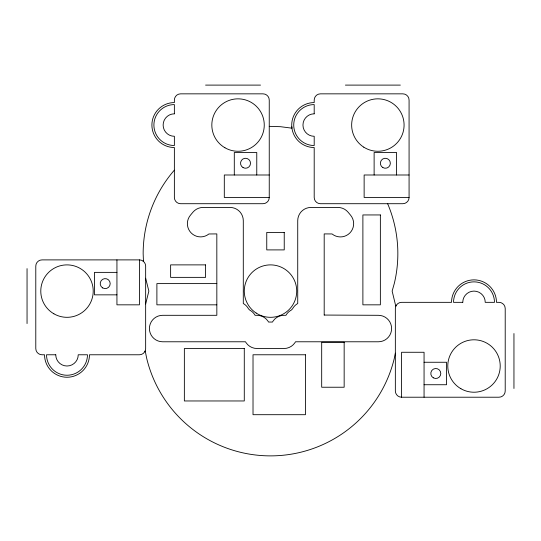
<?xml version="1.0" encoding="UTF-8"?>
<svg xmlns="http://www.w3.org/2000/svg" width="541" height="541" viewBox="0 0 541 541"><rect width="100%" height="100%" fill="white"/><g stroke="black" fill="none" stroke-linecap="round" stroke-linejoin="round"><path stroke-width="0.81" d="M145.651 303.961L148.856 291.099L145.651 278.236M395.349 353.145L394.321 358.284A127.345 127.345 0 0 1 146.679 358.284L145.231 351.008L144.974 351.366M396.026 305.746L395.769 306.105L392.144 291.099L394.321 283.376A127.345 127.345 0 0 0 388.147 204.911L387.593 203.707M174.371 170.185L173.668 170.942A127.345 127.345 0 0 0 143.155 253.648L143.46 261.404L143.081 261.08M269.249 126.351L280.488 126.695L291.951 128.176L291.795 126.817M205.58 85.106L260.512 85.106M345.408 85.106L400.34 85.106M269.249 174.993L224.305 174.993L224.305 197.465L269.249 197.465L269.249 100.085A6.242 6.242 0 0 0 263.007 93.843L180.613 93.843A6.242 6.242 0 0 0 174.371 100.085L174.371 102.58A22.472 22.472 0 0 0 151.899 125.052A22.472 22.472 0 0 0 174.371 147.524L174.371 197.465A6.242 6.242 0 0 0 180.613 203.707L263.007 203.707A6.242 6.242 0 0 0 269.249 197.465M409.077 174.993L364.134 174.993L364.134 197.465L409.077 197.465L409.077 100.085A6.242 6.242 0 0 0 402.835 93.843L320.441 93.843A6.242 6.242 0 0 0 314.199 100.085L314.199 102.58A22.472 22.472 0 0 0 291.721 125.052A22.472 22.472 0 0 0 314.199 147.524L314.199 197.465A6.242 6.242 0 0 0 320.441 203.707L402.835 203.707A6.242 6.242 0 0 0 409.077 197.465M139.409 259.89L42.029 259.89A6.242 6.242 0 0 0 35.787 266.131L35.787 348.526A6.242 6.242 0 0 0 42.029 354.774L44.531 354.774A22.472 22.472 0 0 0 67.003 377.246A22.472 22.472 0 0 0 89.475 354.774L139.409 354.774A6.242 6.242 0 0 0 145.651 348.526L145.651 266.131A6.242 6.242 0 0 0 139.409 259.89L139.409 304.833L116.937 304.833L116.937 259.89M116.937 272.373L94.465 272.373L94.465 294.845L116.937 294.845M216.819 283.606L156.89 283.606L156.89 304.833L216.819 304.833M424.063 362.26L446.535 362.26L446.535 384.732L424.063 384.732M401.591 397.216L498.971 397.216A6.242 6.242 0 0 0 505.213 390.974L505.213 308.58A6.242 6.242 0 0 0 498.971 302.338L496.469 302.338A22.472 22.472 0 0 0 473.997 279.866A22.472 22.472 0 0 0 451.525 302.338L401.591 302.338A6.242 6.242 0 0 0 395.349 308.58L395.349 390.974A6.242 6.242 0 0 0 401.591 397.216L401.591 352.272L424.063 352.272L424.063 397.216M513.95 333.547L513.95 388.479M396.594 174.993L396.594 152.521L374.122 152.521L374.122 174.993M256.765 174.993L256.765 152.521L234.294 152.521L234.294 174.993M27.05 268.627L27.05 323.559M324.194 315.058L378.375 315.308A13.234 13.234 0 0 1 391.61 328.522A13.234 13.234 0 0 1 378.423 341.777L295.514 341.777L294.994 342.636A13.234 13.234 0 0 1 283.991 348.519L257.029 348.519A13.234 13.234 0 0 1 246.02 342.636L245.506 341.777L162.598 341.777A13.234 13.234 0 0 1 149.411 328.522A13.234 13.234 0 0 1 162.645 315.308L216.84 315.308L216.826 233.908L208.9 233.976A13.234 13.234 0 0 1 190.425 215.21L192.927 212.2A13.234 13.234 0 0 1 203.091 207.44L230.06 207.44A13.234 13.234 0 0 1 243.294 220.674L243.294 303.542L244.153 304.056A13.234 13.234 0 0 1 248.475 308.823L249.78 310.128A13.234 13.234 0 0 1 254.547 314.449L255.061 315.308L257.029 315.308A13.234 13.234 0 0 1 268.032 321.192L268.546 322.051L272.475 322.051L272.989 321.192A13.234 13.234 0 0 1 283.991 315.308L285.959 315.308L286.473 314.449A13.234 13.234 0 0 1 291.241 310.128L292.546 308.823A13.234 13.234 0 0 1 296.867 304.056L297.726 303.542L297.726 220.674A13.234 13.234 0 0 1 310.96 207.44L337.929 207.44A13.234 13.234 0 0 1 348.12 212.241L350.609 215.244A13.234 13.234 0 0 1 332.059 233.949L324.194 233.908L324.194 315.058M380.364 214.946L362.889 214.946L362.889 304.833L380.364 304.833L380.364 214.946M284.235 232.42L266.754 232.42L266.754 249.901L284.235 249.901L284.235 232.42M205.58 264.88L170.625 264.88L170.625 277.364L205.58 277.364L205.58 264.88M462.765 302.338L453.527 302.338A20.477 20.477 0 0 1 473.997 281.861A20.477 20.477 0 0 1 494.474 302.338L485.236 302.338A11.239 11.239 0 0 0 473.997 291.099A11.239 11.239 0 0 0 462.765 302.338M344.157 342.284L321.685 342.284L321.685 387.234L344.157 387.234L344.157 342.284M244.282 348.526L184.359 348.526L184.359 400.962L244.282 400.962L244.282 348.526M55.764 354.774L46.526 354.774A20.477 20.477 0 0 0 67.003 375.244A20.477 20.477 0 0 0 87.473 354.774L78.235 354.774A11.239 11.239 0 0 1 67.003 366.007A11.239 11.239 0 0 1 55.764 354.774M305.455 354.774L253.019 354.774L253.019 414.697L305.455 414.697L305.455 354.774M314.199 113.82L314.199 104.582A20.477 20.477 0 0 0 293.722 125.052A20.477 20.477 0 0 0 314.199 145.529L314.199 136.291A11.239 11.239 0 0 1 302.96 125.052A11.239 11.239 0 0 1 314.199 113.82M174.371 113.82L174.371 104.582A20.477 20.477 0 0 0 153.894 125.052A20.477 20.477 0 0 0 174.371 145.529L174.371 136.291A11.239 11.239 0 0 1 163.132 125.052A11.239 11.239 0 0 1 174.371 113.82M433.3 377.821A4.991 4.991 0 0 0 440.793 373.5A4.991 4.991 0 0 0 433.3 369.172A4.991 4.991 0 0 0 433.3 377.821M460.891 388.715A26.218 26.218 0 0 0 500.215 366.007A26.218 26.218 0 0 0 460.891 343.305A26.218 26.218 0 0 0 460.891 388.715M382.859 167.582A4.991 4.991 0 0 0 390.352 163.26A4.991 4.991 0 0 0 382.859 158.932A4.991 4.991 0 0 0 382.859 167.582M363.782 147.166A26.218 26.218 0 0 0 404.059 126.195A26.218 26.218 0 0 0 365.763 101.796A26.218 26.218 0 0 0 363.782 147.166M243.031 167.582A4.991 4.991 0 0 0 250.524 163.26A4.991 4.991 0 0 0 243.031 158.932A4.991 4.991 0 0 0 243.031 167.582M224.934 147.761A26.218 26.218 0 0 0 264.258 125.052A26.218 26.218 0 0 0 224.934 102.35A26.218 26.218 0 0 0 224.934 147.761M102.709 287.934A4.991 4.991 0 0 0 110.195 283.606A4.991 4.991 0 0 0 102.709 279.284A4.991 4.991 0 0 0 102.709 287.934M53.89 313.807A26.218 26.218 0 0 0 93.221 291.099A26.218 26.218 0 0 0 53.89 268.397A26.218 26.218 0 0 0 53.89 313.807M256.136 313.036A26.218 26.218 0 0 0 296.678 292.573A26.218 26.218 0 0 0 258.686 267.694A26.218 26.218 0 0 0 256.136 313.036"/></g></svg>
